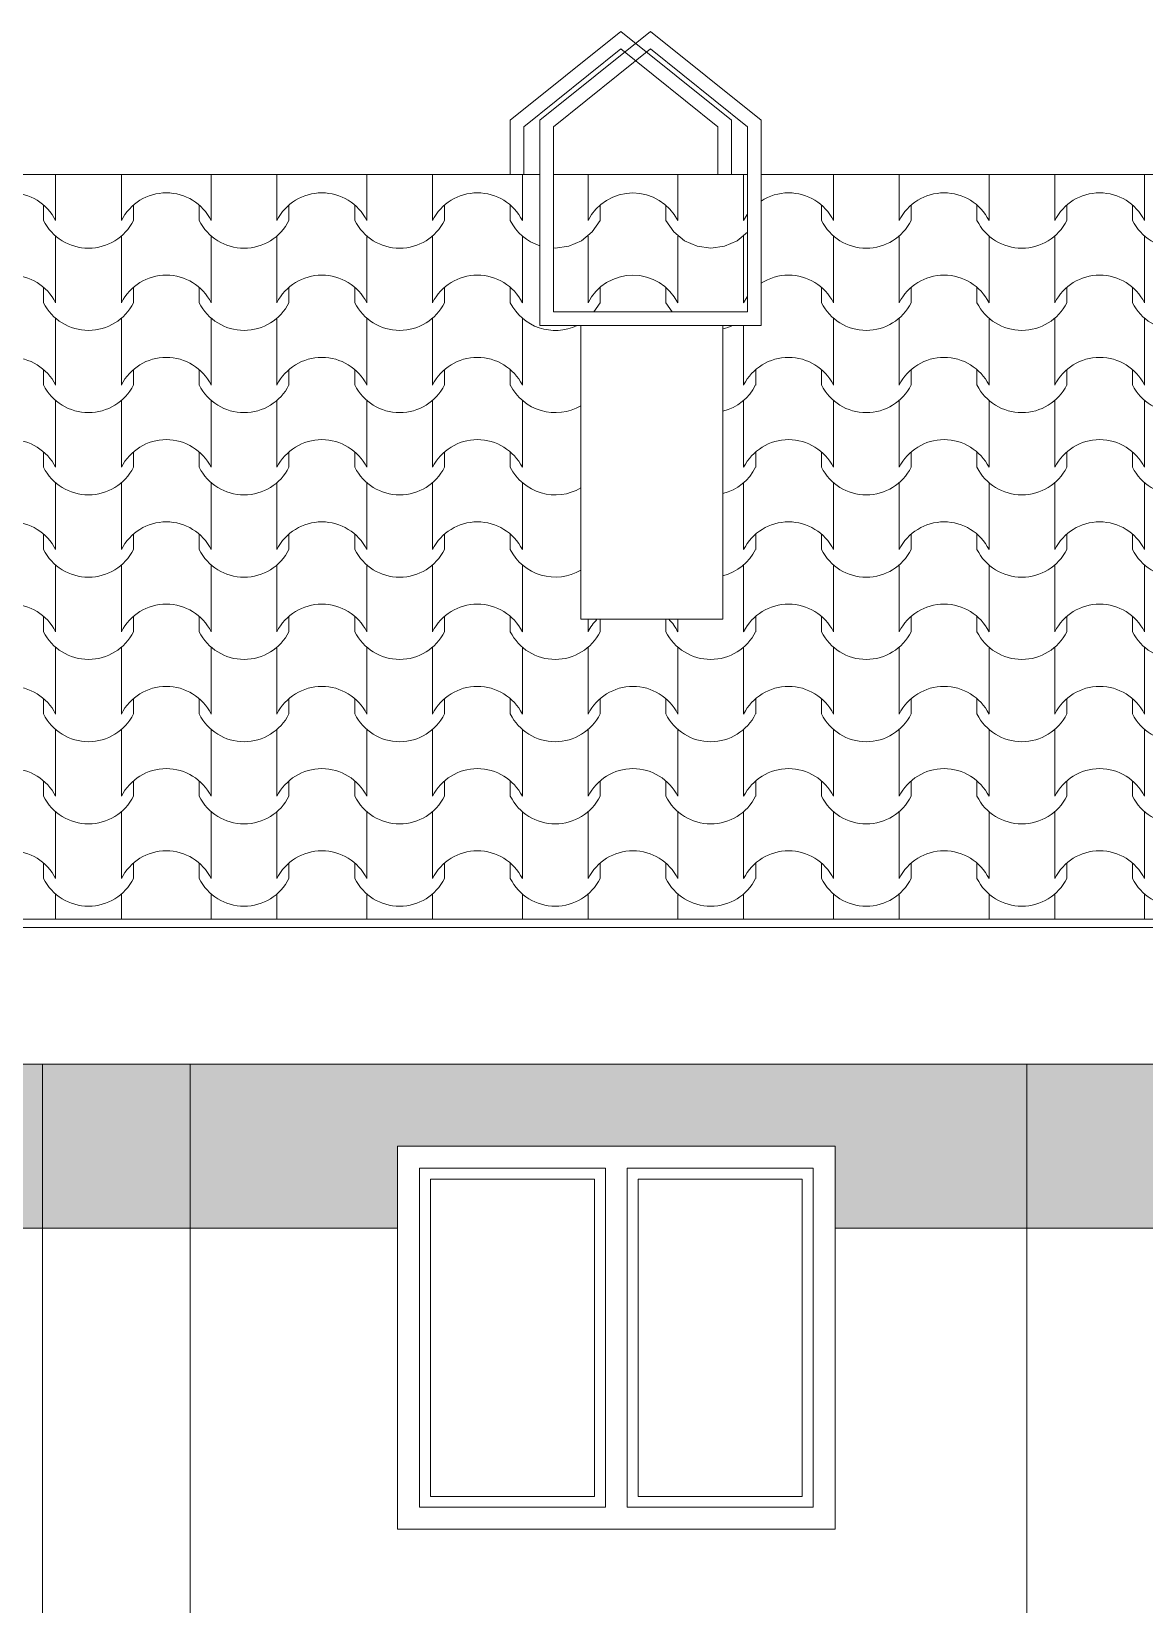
# Model space of a CAD drawing. Header units: millimetres. Extents: x 2791058 to 2855058, y -67651 to -18651.
# Drawn here: x 2813830 to 2815866, y -45959 to -43084 of the extents above; entities that cross this region are included whole.
import ezdxf

# ---------------------------------------------------------------- set-up
doc = ezdxf.new("R2010")
doc.units = ezdxf.units.MM
doc.header["$MEASUREMENT"] = 0
doc.linetypes.add('Hidden Line', pattern=[195.611112, 141.111112, -54.5])
for name, color, linetype, lineweight in [('Exterior walls_Pen_No__1', 7, 'Continuous', 0), ('Exterior walls_Pen_No__80', 3, 'Continuous', 0), ('Lines_Pen_No__20', 1, 'Continuous', 0), ('Shell - Roof_Pen_No__21', 7, 'Continuous', 0), ('Structural - Bearing_Pen_No__1', 7, 'Continuous', 0)]:
    doc.layers.add(name, color=color, linetype=linetype, lineweight=lineweight)
doc.layers.add('Structural - Bearing_Pen_No__62', color=7, linetype='Continuous', lineweight=0, true_color=0xaaaaaa)

# ---------------------------------------------------------------- blocks, each defined once
blk = doc.blocks.new('*X16', base_point=(2247653.8, -76425))
at = {"layer": 'Structural - Bearing_Pen_No__62', "color": 253, "linetype": 'Continuous', "lineweight": 0, "true_color": 0xaaaaaa}
for p, q in [((2813874.6, -43345.2), (2813874.6, -43368.4)), ((2813994.8, -43345.2), (2813994.8, -43368.4)), ((2814159.1, -43345.2), (2814159.1, -43368.4)), ((2814279.3, -43345.2), (2814279.3, -43368.4)), ((2814443.6, -43345.2), (2814443.6, -43368.4)), ((2814563.8, -43345.2), (2814563.8, -43368.4)), ((2814728.1, -43345.2), (2814728.1, -43368.4)), ((2815297, -43345.2), (2815297, -43368.4)), ((2815417.2, -43345.2), (2815417.2, -43368.4)), ((2815581.5, -43345.2), (2815581.5, -43368.4)), ((2815701.7, -43345.2), (2815701.7, -43368.4)), ((2815866, -43345.2), (2815866, -43368.4)), ((2813874.6, -43368.4), (2813874.6, -43429.4)), ((2813994.8, -43368.4), (2813994.8, -43429.4)), ((2814159.1, -43368.4), (2814159.1, -43429.4)), ((2814279.3, -43368.4), (2814279.3, -43429.4)), ((2814443.6, -43368.4), (2814443.6, -43429.4)), ((2814563.8, -43368.4), (2814563.8, -43429.4)), ((2814728.1, -43368.4), (2814728.1, -43429.4)), ((2815297, -43368.4), (2815297, -43429.4)), ((2815417.2, -43368.4), (2815417.2, -43429.4)), ((2815581.5, -43368.4), (2815581.5, -43429.4)), ((2815701.7, -43368.4), (2815701.7, -43429.4)), ((2815866, -43368.4), (2815866, -43429.4)), ((2813852.6, -43401.4), (2813852.6, -43429.4)), ((2814016.9, -43401.4), (2814016.9, -43429.4)), ((2814137.1, -43401.4), (2814137.1, -43429.4)), ((2814301.3, -43401.4), (2814301.3, -43429.4)), ((2814421.6, -43401.4), (2814421.6, -43429.4)), ((2814585.8, -43401.4), (2814585.8, -43429.4)), ((2814706, -43401.4), (2814706, -43429.4)), ((2815275, -43401.4), (2815275, -43429.4)), ((2815439.3, -43401.4), (2815439.3, -43429.4)), ((2815559.5, -43401.4), (2815559.5, -43429.4)), ((2815723.7, -43401.4), (2815723.7, -43429.4)), ((2815844, -43401.4), (2815844, -43429.4)), ((2813874.6, -43457.8), (2813874.6, -43518.8)), ((2813994.8, -43457.8), (2813994.8, -43518.8)), ((2814159.1, -43457.8), (2814159.1, -43518.8)), ((2814279.3, -43457.8), (2814279.3, -43518.8)), ((2814443.6, -43457.8), (2814443.6, -43518.8)), ((2814563.8, -43457.8), (2814563.8, -43518.8)), ((2814728.1, -43457.8), (2814728.1, -43518.8)), ((2815297, -43457.8), (2815297, -43518.8)), ((2815417.2, -43457.8), (2815417.2, -43518.8)), ((2815581.5, -43457.8), (2815581.5, -43518.8)), ((2815701.7, -43457.8), (2815701.7, -43518.8)), ((2815866, -43457.8), (2815866, -43518.8)), ((2813874.6, -43518.8), (2813874.6, -43579.7)), ((2813994.8, -43518.8), (2813994.8, -43579.7)), ((2814159.1, -43518.8), (2814159.1, -43579.7)), ((2814279.3, -43518.8), (2814279.3, -43579.7)), ((2814443.6, -43518.8), (2814443.6, -43579.7)), ((2814563.8, -43518.8), (2814563.8, -43579.7)), ((2814728.1, -43518.8), (2814728.1, -43579.7)), ((2815297, -43518.8), (2815297, -43579.7)), ((2815417.2, -43518.8), (2815417.2, -43579.7)), ((2815581.5, -43518.8), (2815581.5, -43579.7)), ((2815701.7, -43518.8), (2815701.7, -43579.7)), ((2815866, -43518.8), (2815866, -43579.7)), ((2813852.6, -43551.7), (2813852.6, -43579.7)), ((2814016.9, -43551.7), (2814016.9, -43579.7)), ((2814137.1, -43551.7), (2814137.1, -43579.7)), ((2814301.3, -43551.7), (2814301.3, -43579.7)), ((2814421.6, -43551.7), (2814421.6, -43579.7)), ((2814585.8, -43551.7), (2814585.8, -43579.7)), ((2814706, -43551.7), (2814706, -43579.7)), ((2815275, -43551.7), (2815275, -43579.7)), ((2815439.3, -43551.7), (2815439.3, -43579.7)), ((2815559.5, -43551.7), (2815559.5, -43579.7)), ((2815723.7, -43551.7), (2815723.7, -43579.7)), ((2815844, -43551.7), (2815844, -43579.7)), ((2813874.6, -43608.1), (2813874.6, -43669.1)), ((2813994.8, -43608.1), (2813994.8, -43669.1)), ((2814159.1, -43608.1), (2814159.1, -43669.1)), ((2814279.3, -43608.1), (2814279.3, -43669.1)), ((2814443.6, -43608.1), (2814443.6, -43669.1)), ((2814563.8, -43608.1), (2814563.8, -43669.1)), ((2814728.1, -43608.1), (2814728.1, -43669.1)), ((2815297, -43608.1), (2815297, -43669.1)), ((2815417.2, -43608.1), (2815417.2, -43669.1)), ((2815581.5, -43608.1), (2815581.5, -43669.1)), ((2815701.7, -43608.1), (2815701.7, -43669.1)), ((2815866, -43608.1), (2815866, -43669.1)), ((2815132.8, -43621.1), (2815132.8, -43669.1)), ((2813874.6, -43669.1), (2813874.6, -43730.1)), ((2813994.8, -43669.1), (2813994.8, -43730.1)), ((2814159.1, -43669.1), (2814159.1, -43730.1)), ((2814279.3, -43669.1), (2814279.3, -43730.1)), ((2814443.6, -43669.1), (2814443.6, -43730.1)), ((2814563.8, -43669.1), (2814563.8, -43730.1)), ((2814728.1, -43669.1), (2814728.1, -43730.1)), ((2815132.8, -43669.1), (2815132.8, -43730.1)), ((2815297, -43669.1), (2815297, -43730.1)), ((2815417.2, -43669.1), (2815417.2, -43730.1)), ((2815581.5, -43669.1), (2815581.5, -43730.1)), ((2815701.7, -43669.1), (2815701.7, -43730.1)), ((2815866, -43669.1), (2815866, -43730.1)), ((2813852.6, -43702), (2813852.6, -43730.1)), ((2814016.9, -43702), (2814016.9, -43730.1)), ((2814137.1, -43702), (2814137.1, -43730.1)), ((2814301.3, -43702), (2814301.3, -43730.1)), ((2814421.6, -43702), (2814421.6, -43730.1)), ((2814585.8, -43702), (2814585.8, -43730.1)), ((2814706, -43702), (2814706, -43730.1)), ((2815154.8, -43702), (2815154.8, -43730.1)), ((2815275, -43702), (2815275, -43730.1)), ((2815439.3, -43702), (2815439.3, -43730.1)), ((2815559.5, -43702), (2815559.5, -43730.1)), ((2815723.7, -43702), (2815723.7, -43730.1)), ((2815844, -43702), (2815844, -43730.1)), ((2813874.6, -43758.5), (2813874.6, -43819.4)), ((2813994.8, -43758.5), (2813994.8, -43819.4)), ((2814159.1, -43758.5), (2814159.1, -43819.4)), ((2814279.3, -43758.5), (2814279.3, -43819.4)), ((2814443.6, -43758.5), (2814443.6, -43819.4)), ((2814563.8, -43758.5), (2814563.8, -43819.4)), ((2814728.1, -43758.5), (2814728.1, -43819.4)), ((2815132.8, -43758.5), (2815132.8, -43819.4)), ((2815297, -43758.5), (2815297, -43819.4)), ((2815417.2, -43758.5), (2815417.2, -43819.4)), ((2815581.5, -43758.5), (2815581.5, -43819.4)), ((2815701.7, -43758.5), (2815701.7, -43819.4)), ((2815866, -43758.5), (2815866, -43819.4)), ((2813874.6, -43819.4), (2813874.6, -43880.4)), ((2813994.8, -43819.4), (2813994.8, -43880.4)), ((2814159.1, -43819.4), (2814159.1, -43880.4)), ((2814279.3, -43819.4), (2814279.3, -43880.4)), ((2814443.6, -43819.4), (2814443.6, -43880.4)), ((2814563.8, -43819.4), (2814563.8, -43880.4)), ((2814728.1, -43819.4), (2814728.1, -43880.4)), ((2815132.8, -43819.4), (2815132.8, -43880.4)), ((2815297, -43819.4), (2815297, -43880.4)), ((2815417.2, -43819.4), (2815417.2, -43880.4)), ((2815581.5, -43819.4), (2815581.5, -43880.4)), ((2815701.7, -43819.4), (2815701.7, -43880.4)), ((2815866, -43819.4), (2815866, -43880.4)), ((2813852.6, -43852.4), (2813852.6, -43880.4)), ((2814016.9, -43852.4), (2814016.9, -43880.4)), ((2814137.1, -43852.4), (2814137.1, -43880.4)), ((2814301.3, -43852.4), (2814301.3, -43880.4)), ((2814421.6, -43852.4), (2814421.6, -43880.4)), ((2814585.8, -43852.4), (2814585.8, -43880.4)), ((2814706, -43852.4), (2814706, -43880.4)), ((2815154.8, -43852.4), (2815154.8, -43880.4)), ((2815275, -43852.4), (2815275, -43880.4)), ((2815439.3, -43852.4), (2815439.3, -43880.4)), ((2815559.5, -43852.4), (2815559.5, -43880.4)), ((2815723.7, -43852.4), (2815723.7, -43880.4)), ((2815844, -43852.4), (2815844, -43880.4)), ((2813874.6, -43908.8), (2813874.6, -43969.8)), ((2813994.8, -43908.8), (2813994.8, -43969.8)), ((2814159.1, -43908.8), (2814159.1, -43969.8)), ((2814279.3, -43908.8), (2814279.3, -43969.8)), ((2814443.6, -43908.8), (2814443.6, -43969.8)), ((2814563.8, -43908.8), (2814563.8, -43969.8)), ((2814728.1, -43908.8), (2814728.1, -43969.8)), ((2815132.8, -43908.8), (2815132.8, -43969.8)), ((2815297, -43908.8), (2815297, -43969.8)), ((2815417.2, -43908.8), (2815417.2, -43969.8)), ((2815581.5, -43908.8), (2815581.5, -43969.8)), ((2815701.7, -43908.8), (2815701.7, -43969.8)), ((2815866, -43908.8), (2815866, -43969.8)), ((2813874.6, -43969.8), (2813874.6, -44030.7)), ((2813994.8, -43969.8), (2813994.8, -44030.7)), ((2814159.1, -43969.8), (2814159.1, -44030.7)), ((2814279.3, -43969.8), (2814279.3, -44030.7)), ((2814443.6, -43969.8), (2814443.6, -44030.7)), ((2814563.8, -43969.8), (2814563.8, -44030.7)), ((2814728.1, -43969.8), (2814728.1, -44030.7)), ((2815132.8, -43969.8), (2815132.8, -44030.7)), ((2815297, -43969.8), (2815297, -44030.7)), ((2815417.2, -43969.8), (2815417.2, -44030.7)), ((2815581.5, -43969.8), (2815581.5, -44030.7)), ((2815701.7, -43969.8), (2815701.7, -44030.7)), ((2815866, -43969.8), (2815866, -44030.7)), ((2813852.6, -44002.7), (2813852.6, -44030.7)), ((2814016.9, -44002.7), (2814016.9, -44030.7)), ((2814137.1, -44002.7), (2814137.1, -44030.7)), ((2814301.3, -44002.7), (2814301.3, -44030.7)), ((2814421.6, -44002.7), (2814421.6, -44030.7)), ((2814585.8, -44002.7), (2814585.8, -44030.7)), ((2814706, -44002.7), (2814706, -44030.7)), ((2815154.8, -44002.7), (2815154.8, -44030.7)), ((2815275, -44002.7), (2815275, -44030.7)), ((2815439.3, -44002.7), (2815439.3, -44030.7)), ((2815559.5, -44002.7), (2815559.5, -44030.7)), ((2815723.7, -44002.7), (2815723.7, -44030.7)), ((2815844, -44002.7), (2815844, -44030.7)), ((2813874.6, -44059.1), (2813874.6, -44120.1)), ((2813994.8, -44059.1), (2813994.8, -44120.1)), ((2814159.1, -44059.1), (2814159.1, -44120.1)), ((2814279.3, -44059.1), (2814279.3, -44120.1)), ((2814443.6, -44059.1), (2814443.6, -44120.1)), ((2814563.8, -44059.1), (2814563.8, -44120.1)), ((2814728.1, -44059.1), (2814728.1, -44120.1)), ((2815132.8, -44059.1), (2815132.8, -44120.1)), ((2815297, -44059.1), (2815297, -44120.1)), ((2815417.2, -44059.1), (2815417.2, -44120.1)), ((2815581.5, -44059.1), (2815581.5, -44120.1)), ((2815701.7, -44059.1), (2815701.7, -44120.1)), ((2815866, -44059.1), (2815866, -44120.1)), ((2813874.6, -44120.1), (2813874.6, -44181.1)), ((2813994.8, -44120.1), (2813994.8, -44181.1)), ((2814159.1, -44120.1), (2814159.1, -44181.1)), ((2814279.3, -44120.1), (2814279.3, -44181.1)), ((2814443.6, -44120.1), (2814443.6, -44181.1)), ((2814563.8, -44120.1), (2814563.8, -44181.1)), ((2814728.1, -44120.1), (2814728.1, -44181.1)), ((2815132.8, -44120.1), (2815132.8, -44181.1)), ((2815297, -44120.1), (2815297, -44181.1)), ((2815417.2, -44120.1), (2815417.2, -44181.1)), ((2815581.5, -44120.1), (2815581.5, -44181.1)), ((2815701.7, -44120.1), (2815701.7, -44181.1)), ((2815866, -44120.1), (2815866, -44181.1)), ((2813852.6, -44153), (2813852.6, -44181.1)), ((2814016.9, -44153), (2814016.9, -44181.1)), ((2814137.1, -44153), (2814137.1, -44181.1)), ((2814301.3, -44153), (2814301.3, -44181.1)), ((2814421.6, -44153), (2814421.6, -44181.1)), ((2814585.8, -44153), (2814585.8, -44181.1)), ((2814706, -44153), (2814706, -44181.1)), ((2814848.3, -44158.3), (2814848.3, -44181.1)), ((2814870.3, -44158.3), (2814870.3, -44181.1)), ((2814990.5, -44158.3), (2814990.5, -44181.1)), ((2815012.5, -44158.3), (2815012.5, -44181.1)), ((2815154.8, -44153), (2815154.8, -44181.1)), ((2815275, -44153), (2815275, -44181.1)), ((2815439.3, -44153), (2815439.3, -44181.1)), ((2815559.5, -44153), (2815559.5, -44181.1)), ((2815723.7, -44153), (2815723.7, -44181.1)), ((2815844, -44153), (2815844, -44181.1)), ((2813874.6, -44209.5), (2813874.6, -44270.4)), ((2813994.8, -44209.5), (2813994.8, -44270.4)), ((2814159.1, -44209.5), (2814159.1, -44270.4)), ((2814279.3, -44209.5), (2814279.3, -44270.4)), ((2814443.6, -44209.5), (2814443.6, -44270.4)), ((2814563.8, -44209.5), (2814563.8, -44270.4)), ((2814728.1, -44209.5), (2814728.1, -44270.4)), ((2814848.3, -44209.5), (2814848.3, -44270.4)), ((2815012.5, -44209.5), (2815012.5, -44270.4)), ((2815132.8, -44209.5), (2815132.8, -44270.4)), ((2815297, -44209.5), (2815297, -44270.4)), ((2815417.2, -44209.5), (2815417.2, -44270.4)), ((2815581.5, -44209.5), (2815581.5, -44270.4)), ((2815701.7, -44209.5), (2815701.7, -44270.4)), ((2815866, -44209.5), (2815866, -44270.4)), ((2813874.6, -44270.4), (2813874.6, -44331.4)), ((2813994.8, -44270.4), (2813994.8, -44331.4)), ((2814159.1, -44270.4), (2814159.1, -44331.4)), ((2814279.3, -44270.4), (2814279.3, -44331.4)), ((2814443.6, -44270.4), (2814443.6, -44331.4)), ((2814563.8, -44270.4), (2814563.8, -44331.4)), ((2814728.1, -44270.4), (2814728.1, -44331.4)), ((2814848.3, -44270.4), (2814848.3, -44331.4)), ((2815012.5, -44270.4), (2815012.5, -44331.4)), ((2815132.8, -44270.4), (2815132.8, -44331.4)), ((2815297, -44270.4), (2815297, -44331.4)), ((2815417.2, -44270.4), (2815417.2, -44331.4)), ((2815581.5, -44270.4), (2815581.5, -44331.4)), ((2815701.7, -44270.4), (2815701.7, -44331.4)), ((2815866, -44270.4), (2815866, -44331.4)), ((2813852.6, -44303.4), (2813852.6, -44331.4)), ((2814016.9, -44303.4), (2814016.9, -44331.4)), ((2814137.1, -44303.4), (2814137.1, -44331.4)), ((2814301.3, -44303.4), (2814301.3, -44331.4)), ((2814421.6, -44303.4), (2814421.6, -44331.4)), ((2814585.8, -44303.4), (2814585.8, -44331.4)), ((2814706, -44303.4), (2814706, -44331.4)), ((2814870.3, -44303.4), (2814870.3, -44331.4)), ((2814990.5, -44303.4), (2814990.5, -44331.4)), ((2815154.8, -44303.4), (2815154.8, -44331.4)), ((2815275, -44303.4), (2815275, -44331.4)), ((2815439.3, -44303.4), (2815439.3, -44331.4)), ((2815559.5, -44303.4), (2815559.5, -44331.4)), ((2815723.7, -44303.4), (2815723.7, -44331.4)), ((2815844, -44303.4), (2815844, -44331.4)), ((2813874.6, -44359.8), (2813874.6, -44420.8)), ((2813994.8, -44359.8), (2813994.8, -44420.8)), ((2814159.1, -44359.8), (2814159.1, -44420.8)), ((2814279.3, -44359.8), (2814279.3, -44420.8)), ((2814443.6, -44359.8), (2814443.6, -44420.8)), ((2814563.8, -44359.8), (2814563.8, -44420.8)), ((2814728.1, -44359.8), (2814728.1, -44420.8)), ((2814848.3, -44359.8), (2814848.3, -44420.8)), ((2815012.5, -44359.8), (2815012.5, -44420.8)), ((2815132.8, -44359.8), (2815132.8, -44420.8)), ((2815297, -44359.8), (2815297, -44420.8)), ((2815417.2, -44359.8), (2815417.2, -44420.8)), ((2815581.5, -44359.8), (2815581.5, -44420.8)), ((2815701.7, -44359.8), (2815701.7, -44420.8)), ((2815866, -44359.8), (2815866, -44420.8)), ((2813874.6, -44420.8), (2813874.6, -44481.7)), ((2813994.8, -44420.8), (2813994.8, -44481.7)), ((2814159.1, -44420.8), (2814159.1, -44481.7)), ((2814279.3, -44420.8), (2814279.3, -44481.7)), ((2814443.6, -44420.8), (2814443.6, -44481.7)), ((2814563.8, -44420.8), (2814563.8, -44481.7)), ((2814728.1, -44420.8), (2814728.1, -44481.7)), ((2814848.3, -44420.8), (2814848.3, -44481.7)), ((2815012.5, -44420.8), (2815012.5, -44481.7)), ((2815132.8, -44420.8), (2815132.8, -44481.7)), ((2815297, -44420.8), (2815297, -44481.7)), ((2815417.2, -44420.8), (2815417.2, -44481.7)), ((2815581.5, -44420.8), (2815581.5, -44481.7)), ((2815701.7, -44420.8), (2815701.7, -44481.7)), ((2815866, -44420.8), (2815866, -44481.7)), ((2813852.6, -44453.7), (2813852.6, -44481.7)), ((2814016.9, -44453.7), (2814016.9, -44481.7)), ((2814137.1, -44453.7), (2814137.1, -44481.7)), ((2814301.3, -44453.7), (2814301.3, -44481.7)), ((2814421.6, -44453.7), (2814421.6, -44481.7)), ((2814585.8, -44453.7), (2814585.8, -44481.7)), ((2814706, -44453.7), (2814706, -44481.7)), ((2814870.3, -44453.7), (2814870.3, -44481.7)), ((2814990.5, -44453.7), (2814990.5, -44481.7)), ((2815154.8, -44453.7), (2815154.8, -44481.7)), ((2815275, -44453.7), (2815275, -44481.7)), ((2815439.3, -44453.7), (2815439.3, -44481.7)), ((2815559.5, -44453.7), (2815559.5, -44481.7)), ((2815723.7, -44453.7), (2815723.7, -44481.7)), ((2815844, -44453.7), (2815844, -44481.7)), ((2813874.6, -44510.1), (2813874.6, -44571.1)), ((2813994.8, -44510.1), (2813994.8, -44571.1)), ((2814159.1, -44510.1), (2814159.1, -44571.1)), ((2814279.3, -44510.1), (2814279.3, -44571.1)), ((2814443.6, -44510.1), (2814443.6, -44571.1)), ((2814563.8, -44510.1), (2814563.8, -44571.1)), ((2814728.1, -44510.1), (2814728.1, -44571.1)), ((2814848.3, -44510.1), (2814848.3, -44571.1)), ((2815012.5, -44510.1), (2815012.5, -44571.1)), ((2815132.8, -44510.1), (2815132.8, -44571.1)), ((2815297, -44510.1), (2815297, -44571.1)), ((2815417.2, -44510.1), (2815417.2, -44571.1)), ((2815581.5, -44510.1), (2815581.5, -44571.1)), ((2815701.7, -44510.1), (2815701.7, -44571.1)), ((2815866, -44510.1), (2815866, -44571.1)), ((2813874.6, -44571.1), (2813874.6, -44632.1)), ((2813994.8, -44571.1), (2813994.8, -44632.1)), ((2814159.1, -44571.1), (2814159.1, -44632.1)), ((2814279.3, -44571.1), (2814279.3, -44632.1)), ((2814443.6, -44571.1), (2814443.6, -44632.1)), ((2814563.8, -44571.1), (2814563.8, -44632.1)), ((2814728.1, -44571.1), (2814728.1, -44632.1)), ((2814848.3, -44571.1), (2814848.3, -44632.1)), ((2815012.5, -44571.1), (2815012.5, -44632.1)), ((2815132.8, -44571.1), (2815132.8, -44632.1)), ((2815297, -44571.1), (2815297, -44632.1)), ((2815417.2, -44571.1), (2815417.2, -44632.1)), ((2815581.5, -44571.1), (2815581.5, -44632.1)), ((2815701.7, -44571.1), (2815701.7, -44632.1)), ((2815866, -44571.1), (2815866, -44632.1)), ((2813852.6, -44604), (2813852.6, -44632.1)), ((2814016.9, -44604), (2814016.9, -44632.1)), ((2814137.1, -44604), (2814137.1, -44632.1)), ((2814301.3, -44604), (2814301.3, -44632.1)), ((2814421.6, -44604), (2814421.6, -44632.1)), ((2814585.8, -44604), (2814585.8, -44632.1)), ((2814706, -44604), (2814706, -44632.1)), ((2814870.3, -44604), (2814870.3, -44632.1)), ((2814990.5, -44604), (2814990.5, -44632.1)), ((2815154.8, -44604), (2815154.8, -44632.1)), ((2815275, -44604), (2815275, -44632.1)), ((2815439.3, -44604), (2815439.3, -44632.1)), ((2815559.5, -44604), (2815559.5, -44632.1)), ((2815723.7, -44604), (2815723.7, -44632.1)), ((2815844, -44604), (2815844, -44632.1)), ((2813874.6, -44660.5), (2813874.6, -44706.4)), ((2813994.8, -44660.5), (2813994.8, -44706.4)), ((2814159.1, -44660.5), (2814159.1, -44706.4)), ((2814279.3, -44660.5), (2814279.3, -44706.4)), ((2814443.6, -44660.5), (2814443.6, -44706.4)), ((2814563.8, -44660.5), (2814563.8, -44706.4)), ((2814728.1, -44660.5), (2814728.1, -44706.4)), ((2814848.3, -44660.5), (2814848.3, -44706.4)), ((2815012.5, -44660.5), (2815012.5, -44706.4)), ((2815132.8, -44660.5), (2815132.8, -44706.4)), ((2815297, -44660.5), (2815297, -44706.4)), ((2815417.2, -44660.5), (2815417.2, -44706.4)), ((2815581.5, -44660.5), (2815581.5, -44706.4)), ((2815701.7, -44660.5), (2815701.7, -44706.4)), ((2815866, -44660.5), (2815866, -44706.4))]:
    blk.add_line(p, q, dxfattribs=at)
for centre, radius, start, end in [((2813792.2, -43471.3), 92.5, 26.9885, 89.8295), ((2814077.2, -43471.3), 92.5, 90.1705, 153.0115), ((2814076.7, -43471.3), 92.5, 26.9885, 89.8295), ((2814361.7, -43471.3), 92.5, 90.1705, 153.0115), ((2814361.2, -43471.3), 92.5, 26.9885, 89.8295), ((2814646.2, -43471.3), 92.5, 90.1705, 153.0115), ((2814645.7, -43471.3), 92.5, 26.9885, 89.8295), ((2815215.2, -43471.3), 92.5, 90.1705, 123.0252), ((2815214.6, -43471.3), 92.5, 26.9885, 89.8295), ((2815499.6, -43471.3), 92.5, 90.1705, 153.0115), ((2815499.1, -43471.3), 92.5, 26.9885, 89.8295), ((2815784.1, -43471.3), 92.5, 90.1705, 153.0115), ((2815783.6, -43471.3), 92.5, 26.9885, 89.8295), ((2813934.7, -43388.1), 91.9, 206.7044, 333.2956), ((2814219.2, -43388.1), 91.9, 206.7044, 333.2956), ((2814503.7, -43388.1), 91.9, 206.7044, 333.2956), ((2814788.2, -43388.1), 91.9, 206.7044, 252.0045), ((2815357.1, -43388.1), 91.9, 206.7044, 333.2956), ((2815641.6, -43388.1), 91.9, 206.7044, 333.2956), ((2815926.1, -43388.1), 91.9, 206.7044, 333.2956), ((2813792.2, -43621.7), 92.5, 26.9885, 89.8295), ((2814077.2, -43621.7), 92.5, 90.1705, 153.0115), ((2814076.7, -43621.7), 92.5, 26.9885, 89.8295), ((2814361.7, -43621.7), 92.5, 90.1705, 153.0115), ((2814361.2, -43621.7), 92.5, 26.9885, 89.8295), ((2814646.2, -43621.7), 92.5, 90.1705, 153.0115), ((2814645.7, -43621.7), 92.5, 26.9885, 89.8295), ((2815215.2, -43621.7), 92.5, 90.1705, 123.0252), ((2815214.6, -43621.7), 92.5, 26.9885, 89.8295), ((2815499.6, -43621.7), 92.5, 90.1705, 153.0115), ((2815499.1, -43621.7), 92.5, 26.9885, 89.8295), ((2815784.1, -43621.7), 92.5, 90.1705, 153.0115), ((2815783.6, -43621.7), 92.5, 26.9885, 89.8295), ((2813934.7, -43538.4), 91.9, 206.7044, 333.2956), ((2814219.2, -43538.4), 91.9, 206.7044, 333.2956), ((2814503.7, -43538.4), 91.9, 206.7044, 333.2956), ((2814788.2, -43538.4), 91.9, 206.7044, 295.9223), ((2815357.1, -43538.4), 91.9, 206.7044, 333.2956), ((2815641.6, -43538.4), 91.9, 206.7044, 333.2956), ((2815926.1, -43538.4), 91.9, 206.7044, 333.2956), ((2815072.6, -43538.4), 91.9, 283.9232, 295.9223), ((2813792.2, -43772), 92.5, 26.9885, 89.8295), ((2814077.2, -43772), 92.5, 90.1705, 153.0115), ((2814076.7, -43772), 92.5, 26.9885, 89.8295), ((2814361.7, -43772), 92.5, 90.1705, 153.0115), ((2814361.2, -43772), 92.5, 26.9885, 89.8295), ((2814646.2, -43772), 92.5, 90.1705, 153.0115), ((2814645.7, -43772), 92.5, 26.9885, 89.8295), ((2815215.2, -43772), 92.5, 90.1705, 153.0115), ((2815214.6, -43772), 92.5, 26.9885, 89.8295), ((2815499.6, -43772), 92.5, 90.1705, 153.0115), ((2815499.1, -43772), 92.5, 26.9885, 89.8295), ((2815784.1, -43772), 92.5, 90.1705, 153.0115), ((2815783.6, -43772), 92.5, 26.9885, 89.8295), ((2813934.7, -43688.7), 91.9, 206.7044, 333.2956), ((2814219.2, -43688.7), 91.9, 206.7044, 333.2956), ((2814503.7, -43688.7), 91.9, 206.7044, 333.2956), ((2814788.2, -43688.7), 91.9, 206.7044, 300.4587), ((2815072.6, -43688.7), 91.9, 283.9232, 333.2956), ((2815357.1, -43688.7), 91.9, 206.7044, 333.2956), ((2815641.6, -43688.7), 91.9, 206.7044, 333.2956), ((2815926.1, -43688.7), 91.9, 206.7044, 333.2956), ((2813792.2, -43922.4), 92.5, 26.9885, 89.8295), ((2814077.2, -43922.4), 92.5, 90.1705, 153.0115), ((2814076.7, -43922.4), 92.5, 26.9885, 89.8295), ((2814361.7, -43922.4), 92.5, 90.1705, 153.0115), ((2814361.2, -43922.4), 92.5, 26.9885, 89.8295), ((2814646.2, -43922.4), 92.5, 90.1705, 153.0115), ((2814645.7, -43922.4), 92.5, 26.9885, 89.8295), ((2815215.2, -43922.4), 92.5, 90.1705, 153.0115), ((2815214.6, -43922.4), 92.5, 26.9885, 89.8295), ((2815499.6, -43922.4), 92.5, 90.1705, 153.0115), ((2815499.1, -43922.4), 92.5, 26.9885, 89.8295), ((2815784.1, -43922.4), 92.5, 90.1705, 153.0115), ((2815783.6, -43922.4), 92.5, 26.9885, 89.8295), ((2813934.7, -43839.1), 91.9, 206.7044, 333.2956), ((2814219.2, -43839.1), 91.9, 206.7044, 333.2956), ((2814503.7, -43839.1), 91.9, 206.7044, 333.2956), ((2814788.2, -43839.1), 91.9, 206.7044, 300.4587), ((2815072.6, -43839.1), 91.9, 283.9232, 333.2956), ((2815357.1, -43839.1), 91.9, 206.7044, 333.2956), ((2815641.6, -43839.1), 91.9, 206.7044, 333.2956), ((2815926.1, -43839.1), 91.9, 206.7044, 333.2956), ((2813792.2, -44072.7), 92.5, 26.9885, 89.8295), ((2814077.2, -44072.7), 92.5, 90.1705, 153.0115), ((2814076.7, -44072.7), 92.5, 26.9885, 89.8295), ((2814361.7, -44072.7), 92.5, 90.1705, 153.0115), ((2814361.2, -44072.7), 92.5, 26.9885, 89.8295), ((2814646.2, -44072.7), 92.5, 90.1705, 153.0115), ((2814645.7, -44072.7), 92.5, 26.9885, 89.8295), ((2815215.2, -44072.7), 92.5, 90.1705, 153.0115), ((2815214.6, -44072.7), 92.5, 26.9885, 89.8295), ((2815499.6, -44072.7), 92.5, 90.1705, 153.0115), ((2815499.1, -44072.7), 92.5, 26.9885, 89.8295), ((2815784.1, -44072.7), 92.5, 90.1705, 153.0115), ((2815783.6, -44072.7), 92.5, 26.9885, 89.8295), ((2813934.7, -43989.4), 91.9, 206.7044, 333.2956), ((2814219.2, -43989.4), 91.9, 206.7044, 333.2956), ((2814503.7, -43989.4), 91.9, 206.7044, 333.2956), ((2814788.2, -43989.4), 91.9, 206.7044, 300.4587), ((2815072.6, -43989.4), 91.9, 283.9232, 333.2956), ((2815357.1, -43989.4), 91.9, 206.7044, 333.2956), ((2815641.6, -43989.4), 91.9, 206.7044, 333.2956), ((2815926.1, -43989.4), 91.9, 206.7044, 333.2956), ((2813792.2, -44223), 92.5, 26.9885, 89.8295), ((2814077.2, -44223), 92.5, 90.1705, 153.0115), ((2814076.7, -44223), 92.5, 26.9885, 89.8295), ((2814361.7, -44223), 92.5, 90.1705, 153.0115), ((2814361.2, -44223), 92.5, 26.9885, 89.8295), ((2814646.2, -44223), 92.5, 90.1705, 153.0115), ((2814645.7, -44223), 92.5, 26.9885, 89.8295), ((2815215.2, -44223), 92.5, 90.1705, 153.0115), ((2815214.6, -44223), 92.5, 26.9885, 89.8295), ((2815499.6, -44223), 92.5, 90.1705, 153.0115), ((2815499.1, -44223), 92.5, 26.9885, 89.8295), ((2815784.1, -44223), 92.5, 90.1705, 153.0115), ((2815783.6, -44223), 92.5, 26.9885, 89.8295), ((2814930.7, -44223), 92.5, 135.595, 153.0115), ((2814930.1, -44223), 92.5, 26.9885, 44.405), ((2813934.7, -44139.8), 91.9, 206.7044, 333.2956), ((2814219.2, -44139.8), 91.9, 206.7044, 333.2956), ((2814503.7, -44139.8), 91.9, 206.7044, 333.2956), ((2814788.2, -44139.8), 91.9, 206.7044, 333.2956), ((2815072.6, -44139.8), 91.9, 206.7044, 333.2956), ((2815357.1, -44139.8), 91.9, 206.7044, 333.2956), ((2815641.6, -44139.8), 91.9, 206.7044, 333.2956), ((2815926.1, -44139.8), 91.9, 206.7044, 333.2956), ((2813792.2, -44373.4), 92.5, 26.9885, 89.8295), ((2814077.2, -44373.4), 92.5, 90.1705, 153.0115), ((2814076.7, -44373.4), 92.5, 26.9885, 89.8295), ((2814361.7, -44373.4), 92.5, 90.1705, 153.0115), ((2814361.2, -44373.4), 92.5, 26.9885, 89.8295), ((2814646.2, -44373.4), 92.5, 90.1705, 153.0115), ((2814645.7, -44373.4), 92.5, 26.9885, 89.8295), ((2814930.7, -44373.4), 92.5, 90.1705, 153.0115), ((2814930.1, -44373.4), 92.5, 26.9885, 89.8295), ((2815215.2, -44373.4), 92.5, 90.1705, 153.0115), ((2815214.6, -44373.4), 92.5, 26.9885, 89.8295), ((2815499.6, -44373.4), 92.5, 90.1705, 153.0115), ((2815499.1, -44373.4), 92.5, 26.9885, 89.8295), ((2815784.1, -44373.4), 92.5, 90.1705, 153.0115), ((2815783.6, -44373.4), 92.5, 26.9885, 89.8295), ((2813934.7, -44290.1), 91.9, 206.7044, 333.2956), ((2814219.2, -44290.1), 91.9, 206.7044, 333.2956), ((2814503.7, -44290.1), 91.9, 206.7044, 333.2956), ((2814788.2, -44290.1), 91.9, 206.7044, 333.2956), ((2815072.6, -44290.1), 91.9, 206.7044, 333.2956), ((2815357.1, -44290.1), 91.9, 206.7044, 333.2956), ((2815641.6, -44290.1), 91.9, 206.7044, 333.2956), ((2815926.1, -44290.1), 91.9, 206.7044, 333.2956), ((2813792.2, -44523.7), 92.5, 26.9885, 89.8295), ((2814077.2, -44523.7), 92.5, 90.1705, 153.0115), ((2814076.7, -44523.7), 92.5, 26.9885, 89.8295), ((2814361.7, -44523.7), 92.5, 90.1705, 153.0115), ((2814361.2, -44523.7), 92.5, 26.9885, 89.8295), ((2814646.2, -44523.7), 92.5, 90.1705, 153.0115), ((2814645.7, -44523.7), 92.5, 26.9885, 89.8295), ((2814930.7, -44523.7), 92.5, 90.1705, 153.0115), ((2814930.1, -44523.7), 92.5, 26.9885, 89.8295), ((2815215.2, -44523.7), 92.5, 90.1705, 153.0115), ((2815214.6, -44523.7), 92.5, 26.9885, 89.8295), ((2815499.6, -44523.7), 92.5, 90.1705, 153.0115), ((2815499.1, -44523.7), 92.5, 26.9885, 89.8295), ((2815784.1, -44523.7), 92.5, 90.1705, 153.0115), ((2815783.6, -44523.7), 92.5, 26.9885, 89.8295), ((2813934.7, -44440.4), 91.9, 206.7044, 333.2956), ((2814219.2, -44440.4), 91.9, 206.7044, 333.2956), ((2814503.7, -44440.4), 91.9, 206.7044, 333.2956), ((2814788.2, -44440.4), 91.9, 206.7044, 333.2956), ((2815072.6, -44440.4), 91.9, 206.7044, 333.2956), ((2815357.1, -44440.4), 91.9, 206.7044, 333.2956), ((2815641.6, -44440.4), 91.9, 206.7044, 333.2956), ((2815926.1, -44440.4), 91.9, 206.7044, 333.2956), ((2813792.2, -44674), 92.5, 26.9885, 89.8295), ((2814077.2, -44674), 92.5, 90.1705, 153.0115), ((2814076.7, -44674), 92.5, 26.9885, 89.8295), ((2814361.7, -44674), 92.5, 90.1705, 153.0115), ((2814361.2, -44674), 92.5, 26.9885, 89.8295), ((2814646.2, -44674), 92.5, 90.1705, 153.0115), ((2814645.7, -44674), 92.5, 26.9885, 89.8295), ((2814930.7, -44674), 92.5, 90.1705, 153.0115), ((2814930.1, -44674), 92.5, 26.9885, 89.8295), ((2815215.2, -44674), 92.5, 90.1705, 153.0115), ((2815214.6, -44674), 92.5, 26.9885, 89.8295), ((2815499.6, -44674), 92.5, 90.1705, 153.0115), ((2815499.1, -44674), 92.5, 26.9885, 89.8295), ((2815784.1, -44674), 92.5, 90.1705, 153.0115), ((2815783.6, -44674), 92.5, 26.9885, 89.8295), ((2813934.7, -44590.8), 91.9, 206.7044, 333.2956), ((2814219.2, -44590.8), 91.9, 206.7044, 333.2956), ((2814503.7, -44590.8), 91.9, 206.7044, 333.2956), ((2814788.2, -44590.8), 91.9, 206.7044, 333.2956), ((2815072.6, -44590.8), 91.9, 206.7044, 333.2956), ((2815357.1, -44590.8), 91.9, 206.7044, 333.2956), ((2815641.6, -44590.8), 91.9, 206.7044, 333.2956), ((2815926.1, -44590.8), 91.9, 206.7044, 333.2956)]:
    blk.add_arc(centre, radius, start, end, dxfattribs=at)
blk = doc.blocks.new('Fill_8', base_point=(2247653.8, -74425))
at = {"layer": 'Structural - Bearing_Pen_No__1', "color": 7, "linetype": 'Continuous', "lineweight": 0}
for p, q in [((2814759.8, -43345.2), (2811764.5, -43345.2)), ((2814759.8, -43621.1), (2814759.8, -43345.2)), ((2819735.6, -43345.2), (2815164.8, -43345.2)), ((2815164.8, -43345.2), (2815164.8, -43621.1)), ((2814834.8, -43621.1), (2814759.8, -43621.1)), ((2814834.8, -44158.3), (2814834.8, -43621.1)), ((2815164.8, -43621.1), (2815094.8, -43621.1)), ((2815094.8, -43621.1), (2815094.8, -44158.3)), ((2815089.8, -44158.3), (2814834.8, -44158.3)), ((2815094.8, -44158.3), (2815089.8, -44158.3)), ((2811764.5, -44706.4), (2819735.6, -44706.4))]:
    blk.add_line(p, q, dxfattribs=at)
at = {"layer": 'Structural - Bearing_Pen_No__62', "color": 253, "linetype": 'Continuous', "lineweight": 0, "true_color": 0xaaaaaa}
blk.add_blockref('*X16', (2247653.8, -76425), dxfattribs=at)
blk = doc.blocks.new('*X18', base_point=(2247653.8, -76425))
at = {"layer": 'Structural - Bearing_Pen_No__62', "color": 253, "linetype": 'Continuous', "lineweight": 0, "true_color": 0xaaaaaa}
for p, q in [((2814848.3, -43345.2), (2814848.3, -43368.4)), ((2815012.5, -43345.2), (2815012.5, -43368.4)), ((2815132.8, -43345.2), (2815132.8, -43368.4)), ((2814848.3, -43368.4), (2814848.3, -43429.4)), ((2814893.5, -43386.7), (2814882.2, -43392.6)), ((2814905.4, -43382.4), (2814893.5, -43386.7)), ((2814917.8, -43379.8), (2814905.4, -43382.4)), ((2814930.4, -43378.9), (2814917.8, -43379.8)), ((2814943, -43379.8), (2814930.4, -43378.9)), ((2814955.4, -43382.4), (2814943, -43379.8)), ((2814967.4, -43386.7), (2814955.4, -43382.4)), ((2814978.6, -43392.6), (2814967.4, -43386.7)), ((2815012.5, -43368.4), (2815012.5, -43429.4)), ((2815132.8, -43368.4), (2815132.8, -43429.4)), ((2814862.7, -43408.6), (2814854.8, -43418.5)), ((2814871.9, -43399.9), (2814862.7, -43408.6)), ((2814870.3, -43401.4), (2814870.3, -43429.4)), ((2814882.2, -43392.6), (2814871.9, -43399.9)), ((2814988.9, -43399.9), (2814978.6, -43392.6)), ((2814998.1, -43408.6), (2814988.9, -43399.9)), ((2814990.5, -43401.4), (2814990.5, -43429.4)), ((2815006, -43418.5), (2814998.1, -43408.6)), ((2814854.8, -43418.5), (2814848.3, -43429.4)), ((2814855.9, -43450.2), (2814870.3, -43429.4)), ((2814990.5, -43429.4), (2815004.9, -43450.2)), ((2815012.5, -43429.4), (2815006, -43418.5)), ((2815139.3, -43418.5), (2815132.8, -43429.4)), ((2815139.8, -43417.9), (2815139.3, -43418.5)), ((2814813.2, -43476.5), (2814836.4, -43466.3)), ((2814836.4, -43466.3), (2814855.9, -43450.2)), ((2814848.3, -43457.8), (2814848.3, -43518.8)), ((2815004.9, -43450.2), (2815024.4, -43466.3)), ((2815012.5, -43457.8), (2815012.5, -43518.8)), ((2815024.4, -43466.3), (2815047.6, -43476.5)), ((2815097.7, -43476.5), (2815120.9, -43466.3)), ((2815120.9, -43466.3), (2815139.8, -43450.7)), ((2815132.8, -43457.8), (2815132.8, -43518.8)), ((2814784.8, -43479.5), (2814788.2, -43480)), ((2814788.2, -43480), (2814813.2, -43476.5)), ((2815047.6, -43476.5), (2815072.6, -43480)), ((2815072.6, -43480), (2815097.7, -43476.5)), ((2814848.3, -43518.8), (2814848.3, -43579.7)), ((2814917.8, -43530.1), (2814905.4, -43532.7)), ((2814930.4, -43529.2), (2814917.8, -43530.1)), ((2814943, -43530.1), (2814930.4, -43529.2)), ((2814955.4, -43532.7), (2814943, -43530.1)), ((2815012.5, -43518.8), (2815012.5, -43579.7)), ((2815132.8, -43518.8), (2815132.8, -43579.7)), ((2814862.7, -43559), (2814854.8, -43568.9)), ((2814871.9, -43550.3), (2814862.7, -43559)), ((2814870.3, -43551.7), (2814870.3, -43579.7)), ((2814882.2, -43542.9), (2814871.9, -43550.3)), ((2814893.5, -43537), (2814882.2, -43542.9)), ((2814905.4, -43532.7), (2814893.5, -43537)), ((2814967.4, -43537), (2814955.4, -43532.7)), ((2814978.6, -43542.9), (2814967.4, -43537)), ((2814988.9, -43550.3), (2814978.6, -43542.9)), ((2814998.1, -43559), (2814988.9, -43550.3)), ((2814990.5, -43551.7), (2814990.5, -43579.7)), ((2815006, -43568.9), (2814998.1, -43559)), ((2814854.8, -43568.9), (2814848.3, -43579.7)), ((2814859, -43596.1), (2814870.3, -43579.7)), ((2814990.5, -43579.7), (2815001.8, -43596.1)), ((2815012.5, -43579.7), (2815006, -43568.9)), ((2815139.3, -43568.9), (2815132.8, -43579.7)), ((2815139.8, -43568.2), (2815139.3, -43568.9))]:
    blk.add_line(p, q, dxfattribs=at)
blk = doc.blocks.new('Fill_9', base_point=(2247653.8, -74425))
at = {"layer": 'Structural - Bearing_Pen_No__1', "color": 7, "linetype": 'Continuous', "lineweight": 0}
for p, q in [((2815139.8, -43345.2), (2814784.8, -43345.2)), ((2814784.8, -43345.2), (2814784.8, -43596.1)), ((2815139.8, -43596.1), (2815139.8, -43345.2)), ((2814784.8, -43596.1), (2815139.8, -43596.1))]:
    blk.add_line(p, q, dxfattribs=at)
at = {"layer": 'Structural - Bearing_Pen_No__62', "color": 253, "linetype": 'Continuous', "lineweight": 0, "true_color": 0xaaaaaa}
blk.add_blockref('*X18', (2247653.8, -76425), dxfattribs=at)

msp = doc.modelspace()

# ---------------------------------------------------------------- hatches: boundary and pattern name
at = {"layer": 'Exterior walls_Pen_No__80', "linetype": 'Continuous', "lineweight": 0, "true_color": 0x7fff7f}
msp.add_hatch(color=91, dxfattribs=at).paths.add_polyline_path([(2804085.6, -44971.4), (2804085.6, -45271.4), (2804811.8, -45271.4), (2804811.8, -45121.4), (2805611.8, -45121.4), (2805611.8, -45271.4), (2806690.6, -45271.4), (2806690.6, -45121.4), (2807490.6, -45121.4), (2807490.6, -45271.4), (2808507.2, -45271.4), (2808507.2, -45121.4), (2809307.2, -45121.4), (2809307.2, -45271.4), (2810413.6, -45271.4), (2810413.6, -45121.4), (2811213.6, -45121.4), (2811213.6, -45271.4), (2812553.2, -45271.4), (2812553.2, -45121.4), (2813353.2, -45121.4), (2813353.2, -45271.4), (2814500, -45271.4), (2814500, -45121.4), (2815300, -45121.4), (2815300, -45271.4), (2816295.5, -45271.4), (2816295.5, -45121.4), (2817095.5, -45121.4), (2817095.5, -45271.4), (2818213.5, -45271.4), (2818213.5, -45121.4), (2819013.5, -45121.4), (2819013.5, -45271.4), (2819685.6, -45271.4), (2819685.6, -44971.4)])

# ---------------------------------------------------------------- linework, layer by layer
at = {"layer": 'Exterior walls_Pen_No__1', "color": 7, "linetype": 'Continuous', "lineweight": 0, "flags": 128}
msp.add_lwpolyline([(2811213.6, -45271.4), (2812553.2, -45271.4), (2812553.2, -45121.4), (2813353.2, -45121.4), (2813353.2, -45271.4), (2814500, -45271.4), (2814500, -45121.4), (2815300, -45121.4), (2815300, -45271.4), (2816295.5, -45271.4), (2816295.5, -45121.4), (2817095.5, -45121.4), (2817095.5, -45271.4), (2818213.5, -45271.4), (2818213.5, -45121.4), (2819013.5, -45121.4), (2819013.5, -45271.4), (2819685.6, -45271.4), (2819685.6, -44971.4), (2804085.6, -44971.4)], dxfattribs=at)
at = {"layer": 'Lines_Pen_No__20', "color": 1, "linetype": 'Hidden Line', "lineweight": 0}
for p, q in [((2815300, -45121.4), (2814500, -45121.4)), ((2814500, -45191.4), (2814500, -45121.4)), ((2815300, -45191.4), (2815300, -45121.4))]:
    msp.add_line(p, q, dxfattribs=at)
at = {"layer": 'Lines_Pen_No__20', "color": 1, "linetype": 'Continuous', "lineweight": 0}
for p, q in [((2814880, -45781.4), (2814880, -45161.4)), ((2814920, -45781.4), (2814920, -45161.4)), ((2814860, -45761.4), (2814860, -45181.4)), ((2814940, -45761.4), (2814940, -45181.4))]:
    msp.add_line(p, q, dxfattribs=at)
msp.add_lwpolyline([(2814500, -45821.4), (2815300, -45821.4), (2815300, -45121.4), (2814500, -45121.4)], close=True, dxfattribs=at)
for points in [[(2814880, -45161.4), (2814540, -45161.4), (2814540, -45781.4), (2814880, -45781.4)], [(2814920, -45781.4), (2815260, -45781.4), (2815260, -45161.4), (2814920, -45161.4)], [(2814860, -45181.4), (2814560, -45181.4), (2814560, -45761.4), (2814860, -45761.4)], [(2814940, -45761.4), (2815240, -45761.4), (2815240, -45181.4), (2814940, -45181.4)]]:
    msp.add_lwpolyline(points, dxfattribs=at)
at = {"layer": 'Shell - Roof_Pen_No__21', "color": 7, "linetype": 'Continuous', "lineweight": 0}
for p, q in [((2814908.1, -43083.8), (2814705.6, -43246.1)), ((2814962.3, -43083.8), (2814759.8, -43246.1)), ((2814908.1, -43083.8), (2815110.6, -43246.1)), ((2814962.3, -43083.8), (2815164.8, -43246.1)), ((2814908.1, -43115.7), (2814730.6, -43257.9)), ((2814962.3, -43115.7), (2814784.8, -43257.9)), ((2814908.1, -43115.7), (2815085.6, -43257.9)), ((2814962.3, -43115.7), (2815139.8, -43257.9)), ((2814705.6, -43345.2), (2814705.6, -43246.1)), ((2814730.6, -43345.2), (2814730.6, -43257.9)), ((2814759.8, -43621.1), (2814759.8, -43246.1)), ((2814784.8, -43596.1), (2814784.8, -43257.9)), ((2815085.6, -43345.2), (2815085.6, -43257.9)), ((2815110.6, -43345.2), (2815110.6, -43246.1)), ((2815139.8, -43596.1), (2815139.8, -43257.9)), ((2815164.8, -43621.1), (2815164.8, -43246.1)), ((2811794.8, -43345.2), (2814759.8, -43345.2)), ((2814759.8, -43345.2), (2812235.6, -43345.2)), ((2815139.8, -43345.2), (2814784.8, -43345.2)), ((2814784.8, -43345.2), (2815139.8, -43345.2)), ((2819910.6, -43345.2), (2815164.8, -43345.2)), ((2815164.8, -43345.2), (2819389.8, -43345.2)), ((2815139.8, -43596.1), (2814784.8, -43596.1)), ((2814834.8, -43621.1), (2814759.8, -43621.1)), ((2815089.8, -43621.1), (2814834.8, -43621.1)), ((2814834.8, -43621.1), (2814834.8, -44158.3)), ((2815089.8, -43621.1), (2815164.8, -43621.1)), ((2815094.8, -43621.1), (2815094.8, -44158.3)), ((2815089.8, -44158.3), (2814834.8, -44158.3)), ((2812085.6, -44706.4), (2819935.6, -44706.4)), ((2812085.6, -44721.4), (2819935.6, -44721.4)), ((2812085.6, -44971.4), (2819910.6, -44971.4)), ((2813850.6, -44971.4), (2813850.6, -52171.4)), ((2814120.6, -44971.4), (2814120.6, -52171.4)), ((2815650.6, -44971.4), (2815650.6, -51562.9)), ((2815300, -45121.4), (2814500, -45121.4)), ((2814500, -45121.4), (2814500, -45821.4)), ((2815300, -45821.4), (2815300, -45121.4)), ((2814500, -45821.4), (2815300, -45821.4))]:
    msp.add_line(p, q, dxfattribs=at)

# ---------------------------------------------------------------- block references
at = {"layer": 'Structural - Bearing_Pen_No__62', "color": 253, "linetype": 'Continuous', "lineweight": 0, "true_color": 0xaaaaaa}
for name in ['Fill_8', 'Fill_9']:
    msp.add_blockref(name, (2247653.8, -74425), dxfattribs=at)

doc.saveas('drawing.dxf')
